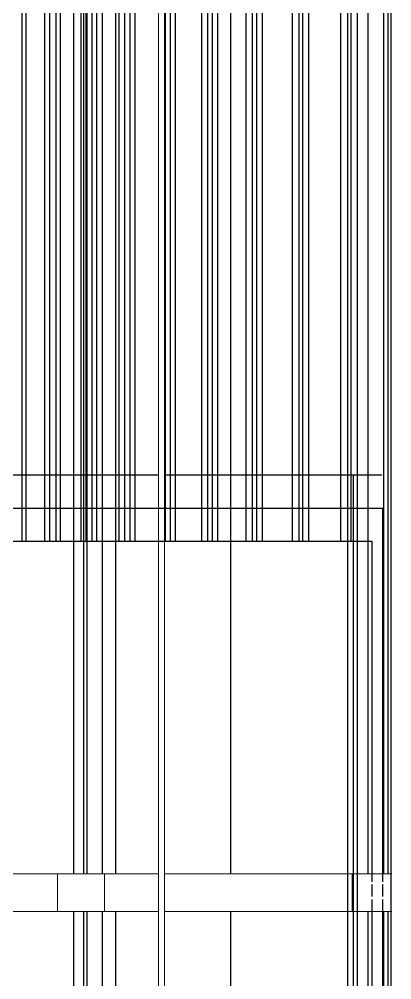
# Model space of a CAD drawing. Header units: millimetres. Extents: x -4172 to 126100, y -2 to 142133.
# Drawn here: x 10181 to 11309, y 43788 to 46700 of the extents above; entities that cross this region are included whole.
import ezdxf

# ---------------------------------------------------------------- set-up
doc = ezdxf.new("R2010")
doc.units = ezdxf.units.MM
doc.header["$LTSCALE"] = 100
doc.linetypes.add('DASHED', pattern=[0.2067, 0.1654, -0.0413])
doc.layers.add('Hidden', color=7, linetype='DASHED', lineweight=25)
doc.layers.add('Visible', color=7, linetype='Continuous', lineweight=25)
doc.layers.add('P_Cable Ducts (CD)', color=30, linetype='Continuous', lineweight=18, true_color=0xff7f00)
doc.layers.add('P_Technical Water (TW)', color=140, linetype='Continuous', lineweight=18, true_color=0x00bfff)

msp = doc.modelspace()

# ---------------------------------------------------------------- linework, layer by layer
at = {"layer": 'Hidden', "ltscale": 2.176968}
for p, q in [((11249.66, 43995.43), (11249.66, 44109.73)), ((11281.77, 43995.43), (11281.77, 44109.73))]:
    msp.add_line(p, q, dxfattribs=at)
at = {"layer": 'P_Cable Ducts (CD)'}
for p, q in [((10021.03, 44109.73), (10296.17, 44109.73)), ((10299.05, 44109.73), (10296.17, 44109.73)), ((10296.17, 43995.43), (10296.17, 44109.73)), ((10299.05, 44109.73), (10325.56, 44109.73)), ((10327.42, 44109.73), (10325.56, 44109.73)), ((10327.42, 44109.73), (10336.06, 44109.73)), ((10338.37, 44109.73), (10336.06, 44109.73)), ((10338.37, 44109.73), (10379.21, 44109.73)), ((10438.57, 44109.73), (10379.21, 44109.73)), ((10438.57, 43995.43), (10438.57, 44109.73)), ((10438.57, 44109.73), (10602.69, 44109.73)), ((10620.69, 44109.73), (10772.27, 44109.73)), ((10775.85, 44109.73), (10772.27, 44109.73)), ((10775.85, 44109.73), (11188.69, 44109.73)), ((11195.74, 44109.73), (11188.69, 44109.73)), ((11188.69, 43995.43), (11188.69, 44109.73)), ((11195.74, 44109.73), (11236.58, 44109.73)), ((11239.31, 44109.73), (11236.58, 44109.73)), ((11239.31, 44109.73), (11251.51, 44109.73)), ((11254.65, 44109.73), (11251.51, 44109.73)), ((11254.65, 44109.73), (11308.78, 44109.73)), ((10021.03, 43995.43), (10296.17, 43995.43)), ((10299.05, 43995.43), (10296.17, 43995.43)), ((10299.05, 43995.43), (10325.56, 43995.43)), ((10327.42, 43995.43), (10325.56, 43995.43)), ((10327.42, 43995.43), (10336.06, 43995.43)), ((10338.37, 43995.43), (10336.06, 43995.43)), ((10338.37, 43995.43), (10379.21, 43995.43)), ((10438.57, 43995.43), (10379.21, 43995.43)), ((10438.57, 43995.43), (10602.69, 43995.43)), ((10620.69, 43995.43), (10772.27, 43995.43)), ((10775.85, 43995.43), (10772.27, 43995.43)), ((10775.85, 43995.43), (11188.69, 43995.43)), ((11195.74, 43995.43), (11188.69, 43995.43)), ((11195.74, 43995.43), (11236.58, 43995.43)), ((11239.31, 43995.43), (11236.58, 43995.43)), ((11239.31, 43995.43), (11251.51, 43995.43)), ((11254.65, 43995.43), (11251.51, 43995.43)), ((11254.65, 43995.43), (11308.78, 43995.43))]:
    msp.add_line(p, q, dxfattribs=at)
at = {"layer": 'P_Technical Water (TW)'}
for p, q in [((10602.69, 48272.58), (10602.69, 43217.58)), ((10620.69, 48272.58), (10620.69, 43217.58))]:
    msp.add_line(p, q, dxfattribs=at)
at = {"layer": 'Visible'}
for p, q in [((10258.34, 45117.58), (10258.34, 48882.58)), ((10272.52, 48882.58), (10272.52, 45117.58)), ((10367.75, 45117.58), (10367.75, 48882.58)), ((10382.77, 48882.58), (10382.77, 45117.58)), ((10483.47, 45117.58), (10483.47, 48882.58)), ((10499.32, 48882.58), (10499.32, 45117.58)), ((10622.11, 48882.58), (10622.11, 45117.58)), ((10637.25, 48882.58), (10637.25, 45117.58)), ((10653.92, 45117.58), (10653.92, 48882.58)), ((10733.58, 45117.58), (10733.58, 48882.58)), ((10751.08, 48882.58), (10751.08, 45117.58)), ((10765.06, 48882.58), (10765.06, 45117.58)), ((10782.55, 45117.58), (10782.55, 48882.58)), ((10821.81, 44109.73), (10821.81, 48877.58)), ((10867.86, 45117.58), (10867.86, 48882.58)), ((10886.16, 48882.58), (10886.16, 45117.58)), ((10898.98, 48882.58), (10898.98, 45117.58)), ((10917.28, 45117.58), (10917.28, 48882.58)), ((11008.18, 45117.58), (11008.18, 48882.58)), ((11027.28, 48882.58), (11027.28, 45117.58)), ((11038.93, 48882.58), (11038.93, 45117.58)), ((11058.03, 45117.58), (11058.03, 48882.58)), ((11154.48, 45117.58), (11154.48, 48882.58)), ((11174.38, 48882.58), (11174.38, 43017.58)), ((11184.85, 48882.58), (11184.85, 45117.58)), ((11204.74, 43017.58), (11204.74, 48882.58)), ((11237.51, 44109.73), (11237.51, 48877.58)), ((11284.81, 44109.73), (11284.81, 48877.58)), ((11297.81, 44109.73), (11297.81, 48877.58)), ((11306.69, 43017.58), (11306.69, 48882.58)), ((10291.07, 48303.58), (10291.07, 45117.58)), ((10305.25, 45117.58), (10305.25, 48303.58)), ((10345.99, 44109.73), (10345.99, 48303.58)), ((10376.69, 44109.73), (10376.69, 48303.58)), ((10385.91, 44109.73), (10385.91, 48303.58)), ((10400.19, 48303.58), (10400.19, 45117.58)), ((10415.21, 45117.58), (10415.21, 48303.58)), ((10433.21, 44109.73), (10433.21, 48303.58)), ((10473.16, 44109.73), (10473.16, 48303.58)), ((10515.6, 48303.58), (10515.6, 45117.58)), ((10531.45, 45117.58), (10531.45, 48303.58)), ((10201.62, 45117.58), (10201.62, 48297.31)), ((10188.3, 47882.58), (10188.3, 45117.58)), ((10602.69, 45317.58), (9554.56, 45317.58)), ((11192.22, 45317.58), (10620.69, 45317.58)), ((11278.6, 45317.58), (11192.22, 45317.58)), ((11192.22, 45317.58), (11192.22, 43017.58)), ((7371.06, 45217.58), (11281.77, 45217.58)), ((11281.77, 44109.73), (11281.77, 45217.58)), ((7433.65, 45117.58), (11249.66, 45117.58)), ((11249.66, 44109.73), (11249.66, 45117.58)), ((10345.99, 43660.58), (10345.99, 43995.43)), ((10376.69, 43621.08), (10376.69, 43995.43)), ((10385.91, 43621.08), (10385.91, 43995.43)), ((10433.21, 43518.95), (10433.21, 43995.43)), ((10473.16, 43522.56), (10473.16, 43995.43)), ((10821.81, 43017.58), (10821.81, 43995.43)), ((11237.51, 43017.58), (11237.51, 43995.43)), ((11249.66, 43017.58), (11249.66, 43995.43)), ((11281.77, 43017.58), (11281.77, 43995.43)), ((11284.81, 43017.58), (11284.81, 43995.43)), ((11297.81, 43017.58), (11297.81, 43995.43))]:
    msp.add_line(p, q, dxfattribs=at)

doc.saveas('drawing.dxf')
